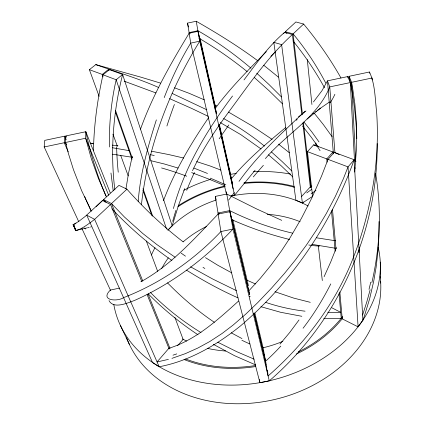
<?xml version="1.0" encoding="UTF-8"?>
<svg xmlns="http://www.w3.org/2000/svg" width="425" height="425" viewBox="0 0 425 425"><rect width="100%" height="100%" fill="white"/><g stroke="black" fill="none" stroke-linecap="round" stroke-linejoin="round"><path stroke-width="0.64" d="M93.463 150.742C93.946 125.184 97.383 99.726 102.999 74.8L109.422 69.631L122.607 74.481L172.178 225.792L167.987 230.047M110.245 192.828L85.813 131.729L65.88 135.926L65.54 142.471L68.393 153.468L73.467 169.671L81.642 190.692L91.327 211.002M138.231 201.508C140.208 173.57 147.9 146.45 156.357 119.877M78.8 221.797L44.189 146.965L44.737 140.377L64.637 136.186L66.061 136.653M141.44 204.611C147.831 146.636 169.251 90.647 199.75 41.182L198.013 31.338L189.136 33.235C170.558 63.899 152.633 95.301 140.505 129.163M359.534 247.626L358.95 252.79M354.71 172.061L356.554 147.459L356.665 130.964L356.246 119.999L354.859 103.679L352.564 87.598L351.597 82.312L349.09 76.293L369.474 72C375.275 84.479 375.015 98.818 376.646 112.296C377.448 123.973 377.575 135.687 377.06 147.374C376.353 162.966 374.494 178.505 371.567 193.837C367.455 215.241 361.601 236.332 353.701 256.658C336.032 302.945 305.288 343.517 268.106 375.95L265.009 359.428M125.959 188.78L128.573 172.991L132.287 156.214M371.87 282.614C380.099 246.851 381.836 209.445 375.541 173.23M370.143 289.765L366.86 301.697L362.589 315.042M172.178 225.792L178.495 205.365L184.705 188.626M173.416 208.558C184.599 167.094 206.996 130.087 232.528 96.002M339.835 291.922L342.237 318.872L358.1 326.846L362.87 320.269L364.538 315.536L369.697 298.557L373.75 281.068L376.098 267.352L378.027 250.702L378.877 236.741L379.02 221.531M362.87 320.269L354.19 159.726L334.22 152.373L328.015 159.364L321.592 175.982L312.062 197.513L301.585 218.046L290.328 237.331L281.536 250.755L270.98 265.243L260.366 278.248L248.662 291.045M336.409 247.6L330.756 261.89L324.105 276.691M163.487 200.616C174.601 171.057 190.798 143.719 208.553 117.714M164.215 97.596C171.472 78.726 180.157 60.366 190.719 43.106L189.136 33.235M192.53 170.68C201.848 150.583 214.083 132.021 227.115 114.16C247.589 86.615 266.916 57.731 292.421 34.51L284.654 32.332C268.627 45.895 256.562 63.261 244.008 79.911M96.05 206.762L102.606 200.483L110.537 204.483L94.632 219.343C89.383 223.353 81.621 229.293 75.921 230.541M299.009 319.972L289.648 332.578L279.974 344.117M214.875 108.912C230.095 88.161 248.365 69.934 266.353 51.627M323.754 318.362L341.259 318.378L342.343 316.928M239.02 181.363C257.778 155.019 281.578 133.206 305.081 111.286M231.29 195.999L234.526 195.33L255.122 170.197M313.448 101.947L321.964 90.711L327.473 80.846L347.82 76.558L350.312 82.583L354.519 160.916M177.597 345.695L183.117 339.384L174.909 317.443M303.264 202.029L302.398 203.017L295.917 200.287L273.817 42.346L281.61 44.614L302.398 203.017L312.178 196.621M283.47 33.639L284.654 32.332M301.522 196.557L310.298 186.904L311.844 186.012M265.391 158.583C286.121 134.018 317.231 117.879 329.757 86.902L327.473 80.846L333.28 152.293M312.641 196.648L307.45 151.635L313.703 144.824L334.751 152.676M249.549 294.371L229.904 211.666L218.115 214.094C194.422 238.606 171.169 265.173 140.877 281.748M275.124 52.11L270.81 56.307M238.515 301.102C217.759 319.781 196.1 339.803 168.89 348.303L157.064 361.957L168.396 359.385M183.138 241.846C162.754 226.153 144.006 208.388 126.916 189.173L111.515 203.57L142.805 281.063M340.956 77.956C330.204 58.884 317.587 40.89 303.625 24.044L293.091 33.888L302.457 114.336M102.606 200.483L85.138 216.49L78.705 221.414L73.079 224.708L76.139 230.648L73.142 224.65L75.082 223.917M73.079 224.697L75.9 230.695L73.302 224.565L75.756 230.706L73.546 224.453L75.708 230.679M218.115 214.094L220.915 231.551L259.914 382.723L269.28 380.853C337.477 322.378 377.968 233.383 377.182 143.549M285.653 127.548C266.502 143.533 247.18 159.609 231.221 178.904L234.526 195.33M298.472 116.896L305.968 110.941M307.142 119.048L320.62 108.115L329.513 101.963M99.137 96.385L89.377 69.679L95.795 64.611L140.919 77.175L160.491 83.088M312.8 113.863L313.692 113.188M315.451 111.86L316.328 111.212M311.732 189.332L306.754 192.923M317.193 110.574L320.62 108.115M76.335 230.382L77.196 230.137M171.95 358.36L185.337 353.648L197.822 348.048L209.722 341.562L222.078 333.492L233.144 325.045L246.107 313.799L257.741 302.6L271.474 288.198L284.399 273.519L295.423 259.919L306.239 245.31L316.62 229.787L326.363 213.477L335.314 196.483L343.31 178.893L348.033 166.887L354.19 159.726C331.367 223.55 292.108 281.95 240.423 325.98C216.734 345.042 189.364 361.107 159.168 366.759L152.527 362.52L86.716 215.162L94.632 219.343L159.168 366.759M75.682 223.747L76.001 223.667M90.53 227.035L91.226 226.86M77.462 230.068L83.167 228.783M89.17 227.375L87.863 227.694M87.226 227.843L85.993 228.135M85.398 228.273L83.698 228.661M119.537 288.102L110.378 290.062C99.508 300.544 117.279 301.941 123.484 297.681C160.395 283.363 193.768 260.318 220.915 231.551L232.98 229.07L269.28 380.853M189.343 33.92L187.515 23.115L196.228 21.25C217.324 33.325 238.037 46.128 257.577 60.61M44.189 146.965L64.281 142.736L65.583 143.167M350.312 82.583L329.757 86.902L334.942 152.729M218.269 214.301L215.284 196.414L226.785 194.034L256.498 208.887L281.727 220.341M327.749 312.587L340.712 312.338L331.845 307.79M91.731 143.576L93.617 143.661M112.349 145.127L117.938 145.791M335.867 248.312L311.955 244.338M305.044 311.18C291.598 309.634 278.317 306.669 265.508 302.303M335.612 240.789L316.551 237.803M301.835 316.29L280.643 312.285L260.902 306.691M132.584 157.346L112.561 154.195M129.099 150.647L112.381 147.735M151.566 151.215L168.582 154.53L183.738 158.052M310.277 302.329L293.691 298.095L274.964 291.731M150.912 160.708L164.257 163.965L178.107 168.045M150.2 154.62L154.243 155.534M93.558 143.841L90.058 143.039M292.639 233.166C270.879 228.135 249.677 220.628 229.712 210.603L217.945 213.031L219.613 213.86M289.653 239.498C269.631 234.552 250.017 227.88 231.216 219.385M303.625 24.044L295.88 21.962L285.324 31.716L285.478 32.985M103.27 74.789L89.377 69.679M196.658 161.617L210.099 165.984L220.952 170.106M124.222 81.186L155.922 92.942M191.633 172.587L208.803 179.058L224.607 185.64M174.537 87.805L189.199 93.33L204.298 99.848M354.291 167.673L355.459 168.13M95.795 64.611C116.827 72.165 138.364 78.423 158.812 87.577M102.999 74.8L116.174 79.751L166.573 229.064M307.45 151.635L328.302 159.492M328.015 159.364L348.033 166.887L358.1 326.846M193.885 168.066L207.48 173.453M255.664 364.921L234.637 355.725L213.313 344.314M254.187 359.173L236.799 351.698L217.834 342.263M339.097 154.472L335.341 152.926M249.273 296.22L250.208 296.602M169.58 98.632L191.314 108.269L208.308 116.376M255.478 283.958L247.169 280.298M237.904 297.819C220.081 289.94 202.969 280.5 186.479 270.135M313.703 144.824L315.993 145.844M172.173 93.431L206.832 109.793M236.396 290.62L212.973 279.156L190.613 266.852M126.916 189.173L118.979 185.358L103.583 199.58L104.545 201.907M215.082 105.023L216.766 105.873M353.993 160.198L355.953 161.564M241.974 338.587L231.232 332.812M231.795 272.892L217.834 265.269L205.509 257.688M220.299 122.57L240.959 134.741L261.046 148.947M190.134 33.23L189.04 32.629L197.907 30.733C216.792 41.453 234.51 54.172 251.032 68.25M228.448 112.046L251.398 125.513L272.09 139.368M223.662 118.58C238.085 126.443 251.733 135.702 264.446 146.104M198.852 38.165C215.794 48.057 231.944 59.282 247.185 71.623M201.02 332.584C182.638 321.295 165.548 307.865 150.434 292.453M175.084 257.231L156.857 244.55L142.678 233.41L124.461 217.032L111.515 203.57L103.583 199.58L106.048 202.364M198.05 334.815C180.104 322.926 163.338 309.225 148.251 293.861M214.365 322.304C197.434 310.845 181.82 297.495 167.53 282.891M171.939 260.488C150.2 245.384 129.97 228.092 111.876 208.771M278.55 144.144L289.319 152.702M263.739 65.253L278.38 77.116M268.499 154.843L281.323 165.904L292.83 176.922M254.442 77.642L269.147 90.775L282.529 103.891M271.426 151.948L282.189 161.617L291.757 170.946M256.727 73.196L268.972 84.501L281.478 96.958M296.528 119.069L297.181 119.823M286.896 33.554L285.324 31.716L293.091 33.888C305.718 49.066 316.625 65.652 325.794 83.135M314.075 112.954L323.361 124.583L332.053 136.627M303.939 121.938L312.019 132.196L319.016 141.955M302.658 126.299L311.259 137.222L318.187 146.875M293.101 41.023C304.911 55.659 315.451 71.315 324.53 87.789M91.078 211.002L86.264 200.292M106.463 196.786L98.51 178.723L91.348 158.775L85.669 138.237L85.813 131.729C90.504 153.707 97.075 175.312 105.868 196.005M120.376 325.38L129.354 344.34M81.812 228.305L110.665 290.684M84.782 227.832L85.329 229.038M68.228 151.842L64.281 142.736L64.637 136.186L66.183 139.782M66.576 144.872L65.54 142.471L85.669 138.237L108.678 195.309M84.591 196.297L86.015 199.723M110.537 204.483L141.838 281.632M147.098 294.594L169.145 348.936M148.081 294.116L170.037 348.489M146.312 241.012L157.654 271.331M112.938 134.141L117.401 146.343M120.657 155.247L128.191 175.86M103.036 76.904L102.186 74.492L108.609 69.328L109.018 70.523M115.43 112.099L132.058 159.295M142.917 190.124L151.847 215.475M115.478 110.319L132.048 157.473M143.007 188.652L152.671 216.155M215.284 196.414L216.086 199.585M226.514 194.411L190.719 43.106L199.75 41.182L233.097 189.003M249.672 294.642L229.712 210.603L226.785 194.034M254.161 313.528L265.891 362.918M254.038 313.257L265.391 361.038M265.466 361.362L265.848 362.961M265.997 363.598L266.225 364.549M187.515 23.115L188.418 26.972M232.826 219.635L248.466 285.887M254.857 312.954L263.096 347.857L265.45 360.411M200.042 38.245L215.746 108.184M219.486 124.865L230.594 174.34L232.236 183.111M216.564 113.672L197.907 30.733L196.228 21.25M219.109 124.966L232.193 183.133M198.013 31.338L216.15 111.934M216.293 112.582L216.585 113.873M219.034 124.764L231.822 181.581M231.907 181.964L232.252 183.483M232.422 184.243L232.592 184.997M65.88 135.926L66.151 137.142M369.474 72L369.729 73.228M266.47 365.851L266.714 367.158M267.325 370.419L267.936 373.681M229.904 211.666L232.98 229.07C205.084 258.788 171.817 283.911 134.459 300.475C127.67 302.892 113.528 309.469 109.018 300.587M226.18 191.691L226.637 194.278M259.335 379.456L259.914 382.723M113.209 190.825L110.973 173.007M296.246 119.09L296.406 120.339M114.856 189.869C110.075 151.369 113.22 112.062 122.607 74.481L116.174 79.751C111.137 101.766 109.002 124.413 109.406 146.986M303.402 122.458L310.978 187.489M292.421 34.51L301.846 114.84M302.802 123L310.388 187.691M318.314 245.868L322.32 280.574M307.291 59.59L311.923 104.497M315.897 142.997L316.227 146.221M327.085 162.201L326.783 158.902L332.993 151.922L333.158 153.898M331.5 210.821L335.171 251.265M339.007 293.574L341.259 318.378M332.483 209.445L335.978 248.678M347.82 76.558L347.894 77.865M349.345 80.915L349.09 76.293C353.542 96.778 356.192 117.667 356.798 138.63M355.725 161.521L351.597 82.312L372.188 77.982L372.242 79.958M380.263 262.113L380.726 283.098M172.693 221.361A443.785 302.265 82.7 0 1 175.881 210.402M186.713 190.342A324.174 229.187 83.2 0 1 194.411 172.518M219.157 138.805A423.481 55.33 -59.5 0 1 228.82 124.971M282.869 341.349A100.311 77.541 -13.3 0 1 262.469 347.921M225.686 351.007A100.311 77.541 -13.3 0 1 207.682 348.399M186.644 341.084A100.311 77.541 -13.3 0 1 182.58 338.991M151.438 255.016A100.311 77.541 -13.3 0 1 155.008 247.732M167.939 230.137A100.311 77.541 -13.3 0 1 215.99 200.09M230.812 196.095A100.311 77.541 -13.3 0 1 308.104 206.003M210.279 178.16A398.076 126.634 35.9 0 1 225.856 184.88M161.59 167.96A298.6 118.718 38.8 0 1 186.718 176.2M378.176 247.222A135.304 104.991 -13.3 0 1 267.368 381.214A135.304 104.991 -13.3 0 1 113.783 304.38M183.759 190.262A135.304 104.991 -13.3 0 1 210.359 179.408M230.068 174.478A135.304 104.991 -13.3 0 1 236.268 173.427M253.47 171.695A135.304 104.991 -13.3 0 1 290.604 174.101M342.364 318.591A118.288 91.603 -13.3 0 1 296.453 353.993M255.765 366.52A118.288 91.603 -13.3 0 1 184.126 359.545M178.458 205.594A118.288 91.603 -13.3 0 1 224.485 186.081M243.992 182.766A118.288 91.603 -13.3 0 1 294.312 186.495M228.65 200.063A451.334 58.926 -58.2 0 1 234.377 192.61M253.327 176.917A331.362 74.157 -61.8 0 1 263.388 165.33M334.889 94.281A373.724 77.408 -22.2 0 1 330.119 102.839M342.492 316.699A117.231 90.775 -13.3 0 1 298.318 351.953M255.643 365.511A117.231 90.775 -13.3 0 1 185.677 359.008M177.894 206.784A117.231 90.775 -13.3 0 1 225.25 186.564M243.987 183.419A117.231 90.775 -13.3 0 1 294.514 187.303M315.966 190.31A379.01 54.288 -19.5 0 1 311.084 193.912M315.823 144.086A256.047 249.762 -37.8 0 1 320.078 150.716M319.611 246.022A284.681 59.702 37.6 0 1 308.778 244.997M370.712 282.227A244.189 184.822 -84.9 0 1 369.006 289.34M204.866 268.473A275.628 168.258 57.9 0 1 203.001 267.378M185.486 256.169A275.628 168.258 57.9 0 1 181.114 253.103M280.797 346.136A265.083 167.572 -81 0 1 265.572 361.239M330.777 283.911A225.324 138.704 -78.5 0 1 303.067 328.233M249.9 343.979A277.498 180.434 64.2 0 1 241.899 340.266M176.731 353.903A260.711 48.492 -36.7 0 1 172.986 355.172M118.24 172.215A346.747 334.948 -10.3 0 1 116.631 146.726M166.919 126.007A403.102 297.797 -89.6 0 1 174.383 104.481M161.649 268.642A97.118 76.999 -13.3 0 1 168.321 257.858M183.095 241.894A97.118 76.999 -13.3 0 1 206.678 226.408M267.166 214.301A97.118 76.999 -13.3 0 1 300.167 221.754M380.178 276.712A130.964 104.205 -13.3 0 1 380.332 278.019M380.614 281.207A130.964 104.205 -13.3 0 1 272.999 399.872A130.964 104.205 -13.3 0 1 126.592 337.737"/></g></svg>
